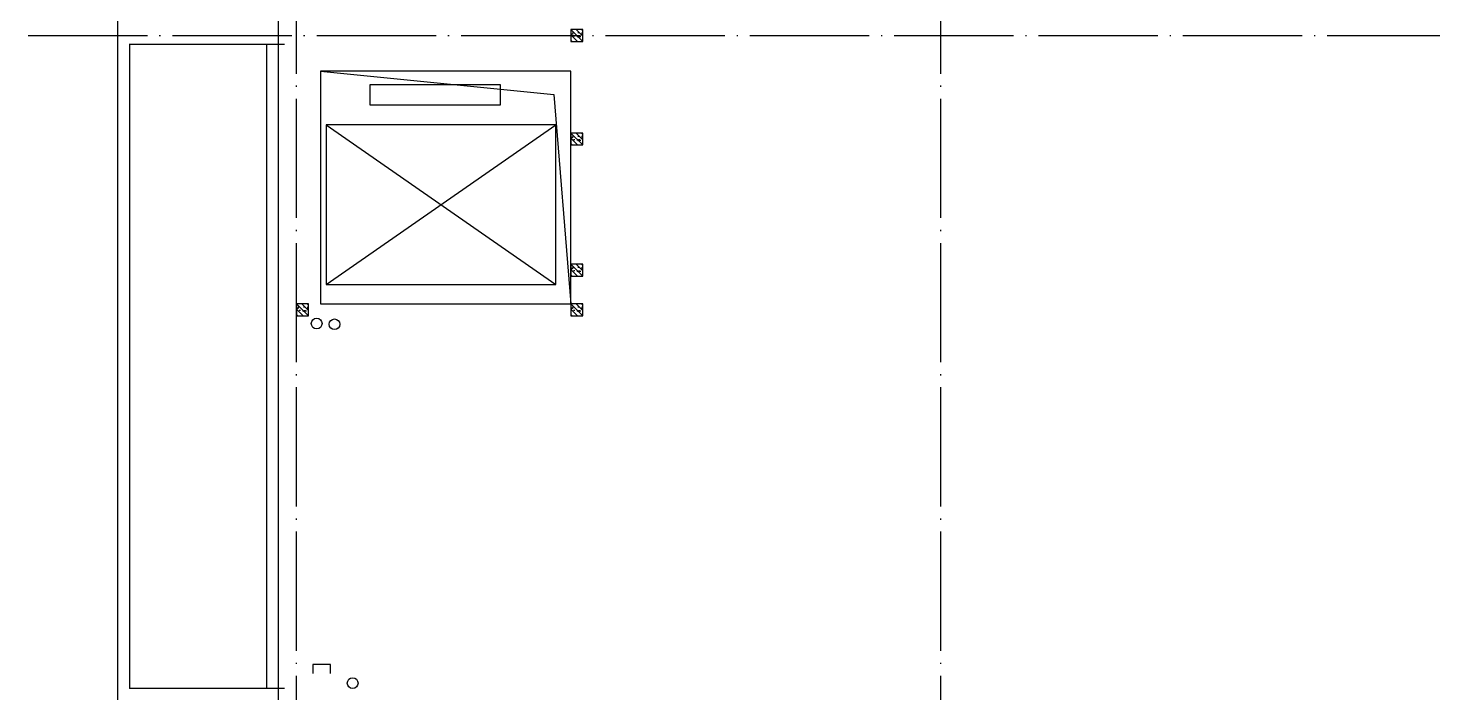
# Model space of a CAD drawing. Extents: x 6843040 to 15500510, y -6507076 to -4940511.
# Drawn here: x 8050000 to 8073553, y -5521528 to -5510377 of the extents above; entities that cross this region are included whole.
import ezdxf

# ---------------------------------------------------------------- set-up
doc = ezdxf.new("R2010")
doc.units = 0
doc.header["$LTSCALE"] = 1000
doc.header["$MEASUREMENT"] = 0
doc.linetypes.add('DOTE', pattern=[2.42, 2, -0.2, 0.02, -0.2])
for name, color, linetype in [('COLUMN', 10, 'Continuous'), ('DIM_SYMB', 3, 'Continuous'), ('DOTE', 8, 'DOTE'), ('E_LINE_6', 11, 'Continuous'), ('EVTR', 2, 'Continuous'), ('plan-1', 40, 'Continuous'), ('PUB_HATCH', 8, 'Continuous'), ('S_SURFACE', 6, 'Continuous'), ('VPIPE-雨水', 4, 'Continuous'), ('建筑细线', 5, 'Continuous')]:
    doc.layers.add(name, color=color, linetype=linetype)

# ---------------------------------------------------------------- blocks, each defined once
blk = doc.blocks.new('2GZ')
at = {"layer": 'PUB_HATCH'}
h = blk.add_hatch(dxfattribs=at)
h.set_pattern_fill('钢筋混凝土', color=256, scale=25, angle=90, style=0)
h.set_pattern_definition([(134.999998, (-1437775.3, -7707.36), (-44.194175, -44.194172), []), (140, (-1437775.3, -7707.36), (15.68804, 179.315045), [18.75, -206.25]), (85, (-1437775.3, -7707.36), (-188.048035, -34.68783), [15, -165]), (190.4514, (-1437774, -7692.42), (-172.35988, 144.62735), [15.93505, -175.28553]), (136.1842, (-1437825.3, -7707.36), (41.37976, 266.81026), [28.125, -309.375]), (186.6356, (-1437821.85, -7685.13), (-243.52946, 233.66568), [23.90257, -262.92825]), (81.1842, (-1437825.3, -7707.36), (-243.52964, 233.6655), [22.5, -247.5]), (111, (-1437812.8, -7682.36), (100.65473, 149.22676), [18.75, -206.25]), (56, (-1437812.8, -7682.36), (-181.28751, 60.82884), [15, -165]), (161.4514, (-1437804.41, -7669.93), (-80.63262, 210.05566), [15.93505, -175.28553]), (127.499998, (-1437775.3, -7707.36), (-83.223463, 3.039967), [0, -163, 0, -167.5, 0, -165.625]), (97.499998, (-1437775.3, -7707.36), (-98.602926, 65.767388), [0, -95.5, 0, -159.25, 0, -63.125]), (57.499998, (-1437775.3, -7763.11), (5.638722, 133.455609), [0, -62.5, 0, -195, 0, -258.75]), (47.499998, (-1437775.3, -7788.11), (-25.02624, 145.796543), [0, -81.25, 0, -129.5, 0, -183.75])])
edge = h.paths.add_edge_path()
edge.add_line((-1131359, 259774), (-1131559, 259774))
edge.add_line((-1131359, 259774), (-1131359, 259974))
edge.add_line((-1131359, 259974), (-1131559, 259974))
edge.add_line((-1131559, 259974), (-1131559, 259774))
h = blk.add_hatch(dxfattribs=at)
h.set_pattern_fill('钢筋混凝土', color=256, scale=25, angle=90, style=0)
h.set_pattern_definition([(134.999998, (-1437775.3, -9442.36), (-44.194175, -44.194172), []), (140, (-1437775.3, -9442.36), (15.68804, 179.315045), [18.75, -206.25]), (85, (-1437775.3, -9442.36), (-188.048035, -34.68783), [15, -165]), (190.4514, (-1437774, -9427.42), (-172.35988, 144.62735), [15.93505, -175.28553]), (136.1842, (-1437825.3, -9442.36), (41.37976, 266.81026), [28.125, -309.375]), (186.6356, (-1437821.85, -9420.13), (-243.52946, 233.66568), [23.90257, -262.92825]), (81.1842, (-1437825.3, -9442.36), (-243.52964, 233.6655), [22.5, -247.5]), (111, (-1437812.8, -9417.36), (100.65473, 149.22676), [18.75, -206.25]), (56, (-1437812.8, -9417.36), (-181.28751, 60.82884), [15, -165]), (161.4514, (-1437804.41, -9404.93), (-80.63262, 210.05566), [15.93505, -175.28553]), (127.499998, (-1437775.3, -9442.36), (-83.223463, 3.039967), [0, -163, 0, -167.5, 0, -165.625]), (97.499998, (-1437775.3, -9442.36), (-98.602926, 65.767388), [0, -95.5, 0, -159.25, 0, -63.125]), (57.499998, (-1437775.3, -9498.11), (5.638722, 133.455609), [0, -62.5, 0, -195, 0, -258.75]), (47.499998, (-1437775.3, -9523.11), (-25.02624, 145.796543), [0, -81.25, 0, -129.5, 0, -183.75])])
edge = h.paths.add_edge_path()
edge.add_line((-1131359, 258039), (-1131559, 258039))
edge.add_line((-1131359, 258039), (-1131359, 258239))
edge.add_line((-1131359, 258239), (-1131559, 258239))
edge.add_line((-1131559, 258239), (-1131559, 258039))
h = blk.add_hatch(dxfattribs=at)
h.set_pattern_fill('钢筋混凝土', color=256, scale=25, angle=90, style=0)
h.set_pattern_definition([(134.999998, (-1437775.3, -11642.36), (-44.194175, -44.194172), []), (140, (-1437775.3, -11642.36), (15.68804, 179.315045), [18.75, -206.25]), (85, (-1437775.3, -11642.36), (-188.048035, -34.68783), [15, -165]), (190.4514, (-1437774, -11627.42), (-172.35988, 144.62735), [15.93505, -175.28553]), (136.1842, (-1437825.3, -11642.36), (41.37976, 266.81026), [28.125, -309.375]), (186.6356, (-1437821.85, -11620.13), (-243.52946, 233.66568), [23.90257, -262.92825]), (81.1842, (-1437825.3, -11642.36), (-243.52964, 233.6655), [22.5, -247.5]), (111, (-1437812.8, -11617.36), (100.65473, 149.22676), [18.75, -206.25]), (56, (-1437812.8, -11617.36), (-181.28751, 60.82884), [15, -165]), (161.4514, (-1437804.42, -11604.93), (-80.63262, 210.05566), [15.93505, -175.28553]), (127.499998, (-1437775.3, -11642.36), (-83.223463, 3.039967), [0, -163, 0, -167.5, 0, -165.625]), (97.499998, (-1437775.3, -11642.36), (-98.602926, 65.767388), [0, -95.5, 0, -159.25, 0, -63.125]), (57.499998, (-1437775.3, -11698.11), (5.638722, 133.455609), [0, -62.5, 0, -195, 0, -258.75]), (47.499998, (-1437775.3, -11723.11), (-25.02624, 145.796543), [0, -81.25, 0, -129.5, 0, -183.75])])
edge = h.paths.add_edge_path()
edge.add_line((-1131359, 255839), (-1131559, 255839))
edge.add_line((-1131359, 255839), (-1131359, 256039))
edge.add_line((-1131359, 256039), (-1131559, 256039))
edge.add_line((-1131559, 256039), (-1131559, 255839))
h = blk.add_hatch(dxfattribs=at)
h.set_pattern_fill('钢筋混凝土', color=256, scale=25, angle=90, style=0)
h.set_pattern_definition([(134.999998, (-1442375.304, -12307.36), (-44.194175, -44.194172), []), (140, (-1442375.3, -12307.36), (15.68804, 179.315045), [18.75, -206.25]), (85, (-1442375.3, -12307.36), (-188.048035, -34.68783), [15, -165]), (190.4514, (-1442374, -12292.42), (-172.35988, 144.62735), [15.93505, -175.28553]), (136.1842, (-1442425.3, -12307.36), (41.37976, 266.81026), [28.125, -309.375]), (186.6356, (-1442421.86, -12285.13), (-243.52946, 233.66568), [23.90257, -262.92825]), (81.1842, (-1442425.3, -12307.36), (-243.52964, 233.6655), [22.5, -247.5]), (111, (-1442412.8, -12282.36), (100.65473, 149.22676), [18.75, -206.25]), (56, (-1442412.8, -12282.36), (-181.28751, 60.82884), [15, -165]), (161.4514, (-1442404.42, -12269.93), (-80.63262, 210.05566), [15.93505, -175.28553]), (127.499998, (-1442375.304, -12307.36), (-83.223463, 3.039967), [0, -163, 0, -167.5, 0, -165.625]), (97.499998, (-1442375.3, -12307.36), (-98.602926, 65.767388), [0, -95.5, 0, -159.25, 0, -63.125]), (57.499998, (-1442375.304, -12363.11), (5.638722, 133.455609), [0, -62.5, 0, -195, 0, -258.75]), (47.499998, (-1442375.3, -12388.11), (-25.02624, 145.796543), [0, -81.25, 0, -129.5, 0, -183.75])])
edge = h.paths.add_edge_path()
edge.add_line((-1135959, 255174), (-1136159, 255174))
edge.add_line((-1135959, 255174), (-1135959, 255374))
edge.add_line((-1135959, 255374), (-1136159, 255374))
edge.add_line((-1136159, 255374), (-1136159, 255174))
h = blk.add_hatch(dxfattribs=at)
h.set_pattern_fill('钢筋混凝土', color=256, scale=25, angle=90, style=0)
h.set_pattern_definition([(134.999998, (-1437775.3, -12307.36), (-44.194175, -44.194172), []), (140, (-1437775.3, -12307.36), (15.68804, 179.315045), [18.75, -206.25]), (85, (-1437775.3, -12307.36), (-188.048035, -34.68783), [15, -165]), (190.4514, (-1437774, -12292.42), (-172.35988, 144.62735), [15.93505, -175.28553]), (136.1842, (-1437825.3, -12307.36), (41.37976, 266.81026), [28.125, -309.375]), (186.6356, (-1437821.85, -12285.13), (-243.52946, 233.66568), [23.90257, -262.92825]), (81.1842, (-1437825.3, -12307.36), (-243.52964, 233.6655), [22.5, -247.5]), (111, (-1437812.8, -12282.36), (100.65473, 149.22676), [18.75, -206.25]), (56, (-1437812.8, -12282.36), (-181.28751, 60.82884), [15, -165]), (161.4514, (-1437804.42, -12269.93), (-80.63262, 210.05566), [15.93505, -175.28553]), (127.499998, (-1437775.3, -12307.36), (-83.223463, 3.039967), [0, -163, 0, -167.5, 0, -165.625]), (97.499998, (-1437775.3, -12307.36), (-98.602926, 65.767388), [0, -95.5, 0, -159.25, 0, -63.125]), (57.499998, (-1437775.3, -12363.11), (5.638722, 133.455609), [0, -62.5, 0, -195, 0, -258.75]), (47.499998, (-1437775.3, -12388.11), (-25.02624, 145.796543), [0, -81.25, 0, -129.5, 0, -183.75])])
edge = h.paths.add_edge_path()
edge.add_line((-1131359, 255174), (-1131559, 255174))
edge.add_line((-1131359, 255174), (-1131359, 255374))
edge.add_line((-1131359, 255374), (-1131559, 255374))
edge.add_line((-1131559, 255374), (-1131559, 255174))
at = {"layer": 'COLUMN'}
for points in [[(-1131559, 259774), (-1131359, 259774), (-1131359, 259974), (-1131559, 259974)], [(-1131559, 258039), (-1131359, 258039), (-1131359, 258239), (-1131559, 258239)], [(-1131559, 255839), (-1131359, 255839), (-1131359, 256039), (-1131559, 256039)], [(-1136159, 255174), (-1135959, 255174), (-1135959, 255374), (-1136159, 255374)], [(-1131559, 255174), (-1131359, 255174), (-1131359, 255374), (-1131559, 255374)]]:
    blk.add_lwpolyline(points, close=True, dxfattribs=at)
blk = doc.blocks.new('二层排水消防0922')
at = {"layer": 'VPIPE-雨水'}
for centre in [(8054838, -5515333), (8055137, -5515345), (8055442, -5521363)]:
    blk.add_circle(centre, 90, dxfattribs=at)

msp = doc.modelspace()

# ---------------------------------------------------------------- linework, layer by layer
for points in [[(8054050, -5489902), (8051500, -5489902), (8051500, -5550502), (8054200, -5550502)], [(8107750, -5550802), (8054200, -5550802), (8054200, -5498852)], [(8054300, -5510652), (8051697.3, -5510652)], [(8051701.4, -5510652), (8051700, -5521452)], [(8054300, -5521452), (8051700, -5521452)]]:
    msp.add_lwpolyline(points)
at = {"layer": 'DIM_SYMB'}
msp.add_lwpolyline([(8054000, -5521452), (8054000, -5510652)], dxfattribs=at)
at = {"layer": 'DOTE'}
for p, q in [((8054500, -5554702), (8054500, -5485702.5)), ((8065300, -5554702), (8065300, -5485702.5)), ((8050000, -5510502), (8185100, -5510502))]:
    msp.add_line(p, q, dxfattribs=at)
at = {"layer": 'E_LINE_6'}
msp.add_lwpolyline([(8054900, -5511102), (8054900, -5515002), (8059100, -5515002), (8059100, -5511102), (8054900, -5511102), (8058811.6, -5511488.3), (8059100, -5515002)], dxfattribs=at)
at = {"layer": 'EVTR'}
for p, q in [((8055000, -5511997), (8058850, -5514677)), ((8055000, -5514677), (8058850, -5511997))]:
    msp.add_line(p, q, dxfattribs=at)
for points in [[(8055730, -5511662), (8057920, -5511662), (8057920, -5511327), (8055730, -5511327)], [(8055000, -5514677), (8058850, -5514677), (8058850, -5511997), (8055000, -5511997)]]:
    msp.add_lwpolyline(points, close=True, dxfattribs=at)
at = {"layer": 'S_SURFACE'}
msp.add_lwpolyline([(8055072.7, -5521202), (8055072.7, -5521052), (8054772.7, -5521052), (8054772.7, -5521202)], dxfattribs=at)

# ---------------------------------------------------------------- block references
at = {"layer": 'plan-1'}
msp.add_blockref('二层排水消防0922', (0, 0), dxfattribs=at)
at = {"layer": '建筑细线'}
msp.add_blockref('2GZ', (9190659, -5770376.2), dxfattribs=at)

doc.saveas('drawing.dxf')
